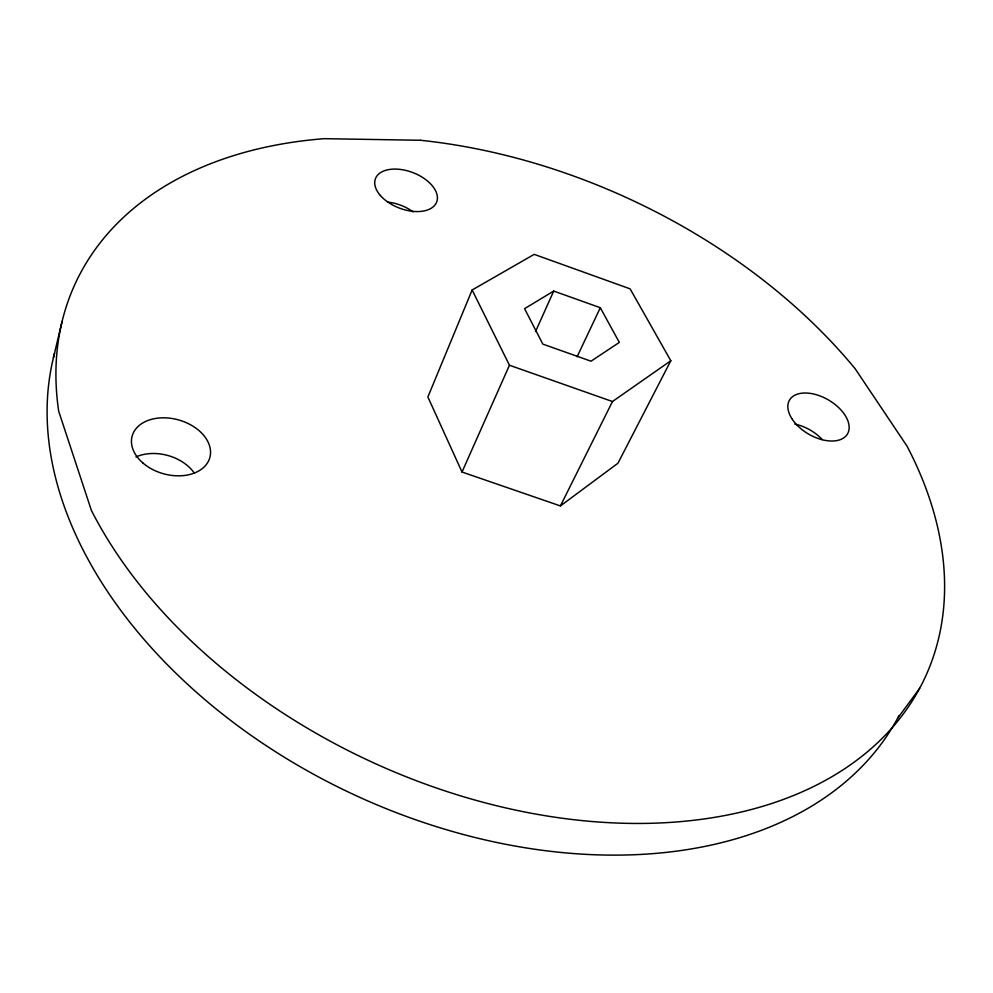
<?xml version="1.0" encoding="UTF-8"?>
<svg xmlns="http://www.w3.org/2000/svg" width="993" height="993" viewBox="0 0 993 993"><rect width="100%" height="100%" fill="white"/><g stroke="black" fill="none" stroke-linecap="round" stroke-linejoin="round"><path stroke-width="1.49" d="M53.423 357.753L62.112 321.384M472.134 289.993L427.884 396.977L462.006 472.023L560.412 505.934L617.956 463.222L670.809 360.744L630.108 288.851L534.209 254.357L472.134 289.993L509.459 365.238L612.47 401.532L670.809 360.744M462.006 472.023L509.459 365.238M535.525 331.575L553.722 291.061L600.306 307.718L619.322 342.411L591.021 361.191L542.823 344.112L524.577 308.662L553.722 291.061M577.094 356.785L600.306 307.718M560.412 505.934L612.47 401.532M897.573 718.349L919.63 688.348M899.037 715.605A461 311.144 24.9 0 1 372.474 802.952A461 311.144 24.9 0 1 54.59 353.198M794.847 424.135A33.092 19.91 30.3 0 1 822.278 439.601M387.953 202.138A32.322 19.165 20.7 0 1 413.138 211.931M135.967 456.954A39.658 28.04 15.1 0 1 194.045 472.742M420.511 140.274L324.264 138.672A468.324 309.593 24.9 0 0 58.674 411.152L91.406 510.439A468.324 309.593 24.9 0 0 676.705 821.943A468.324 309.593 24.9 0 0 907.006 446.105L855.184 368.775A468.324 309.593 24.9 0 0 420.511 140.274M791.793 418.537A33.563 19.748 30.2 0 0 844.906 436.994A33.563 19.748 30.2 0 0 818.828 395.512A33.563 19.748 30.2 0 0 791.793 418.537M380.406 195.522A32.769 18.991 20.9 0 0 434.5 205.563A32.769 18.991 20.9 0 0 403.332 169.89A32.769 18.991 20.9 0 0 380.406 195.522M143.129 463.185A40.316 27.965 15.5 0 0 209.25 459.374A40.316 27.965 15.5 0 0 160.581 417.892A40.316 27.965 15.5 0 0 143.129 463.185"/></g></svg>
